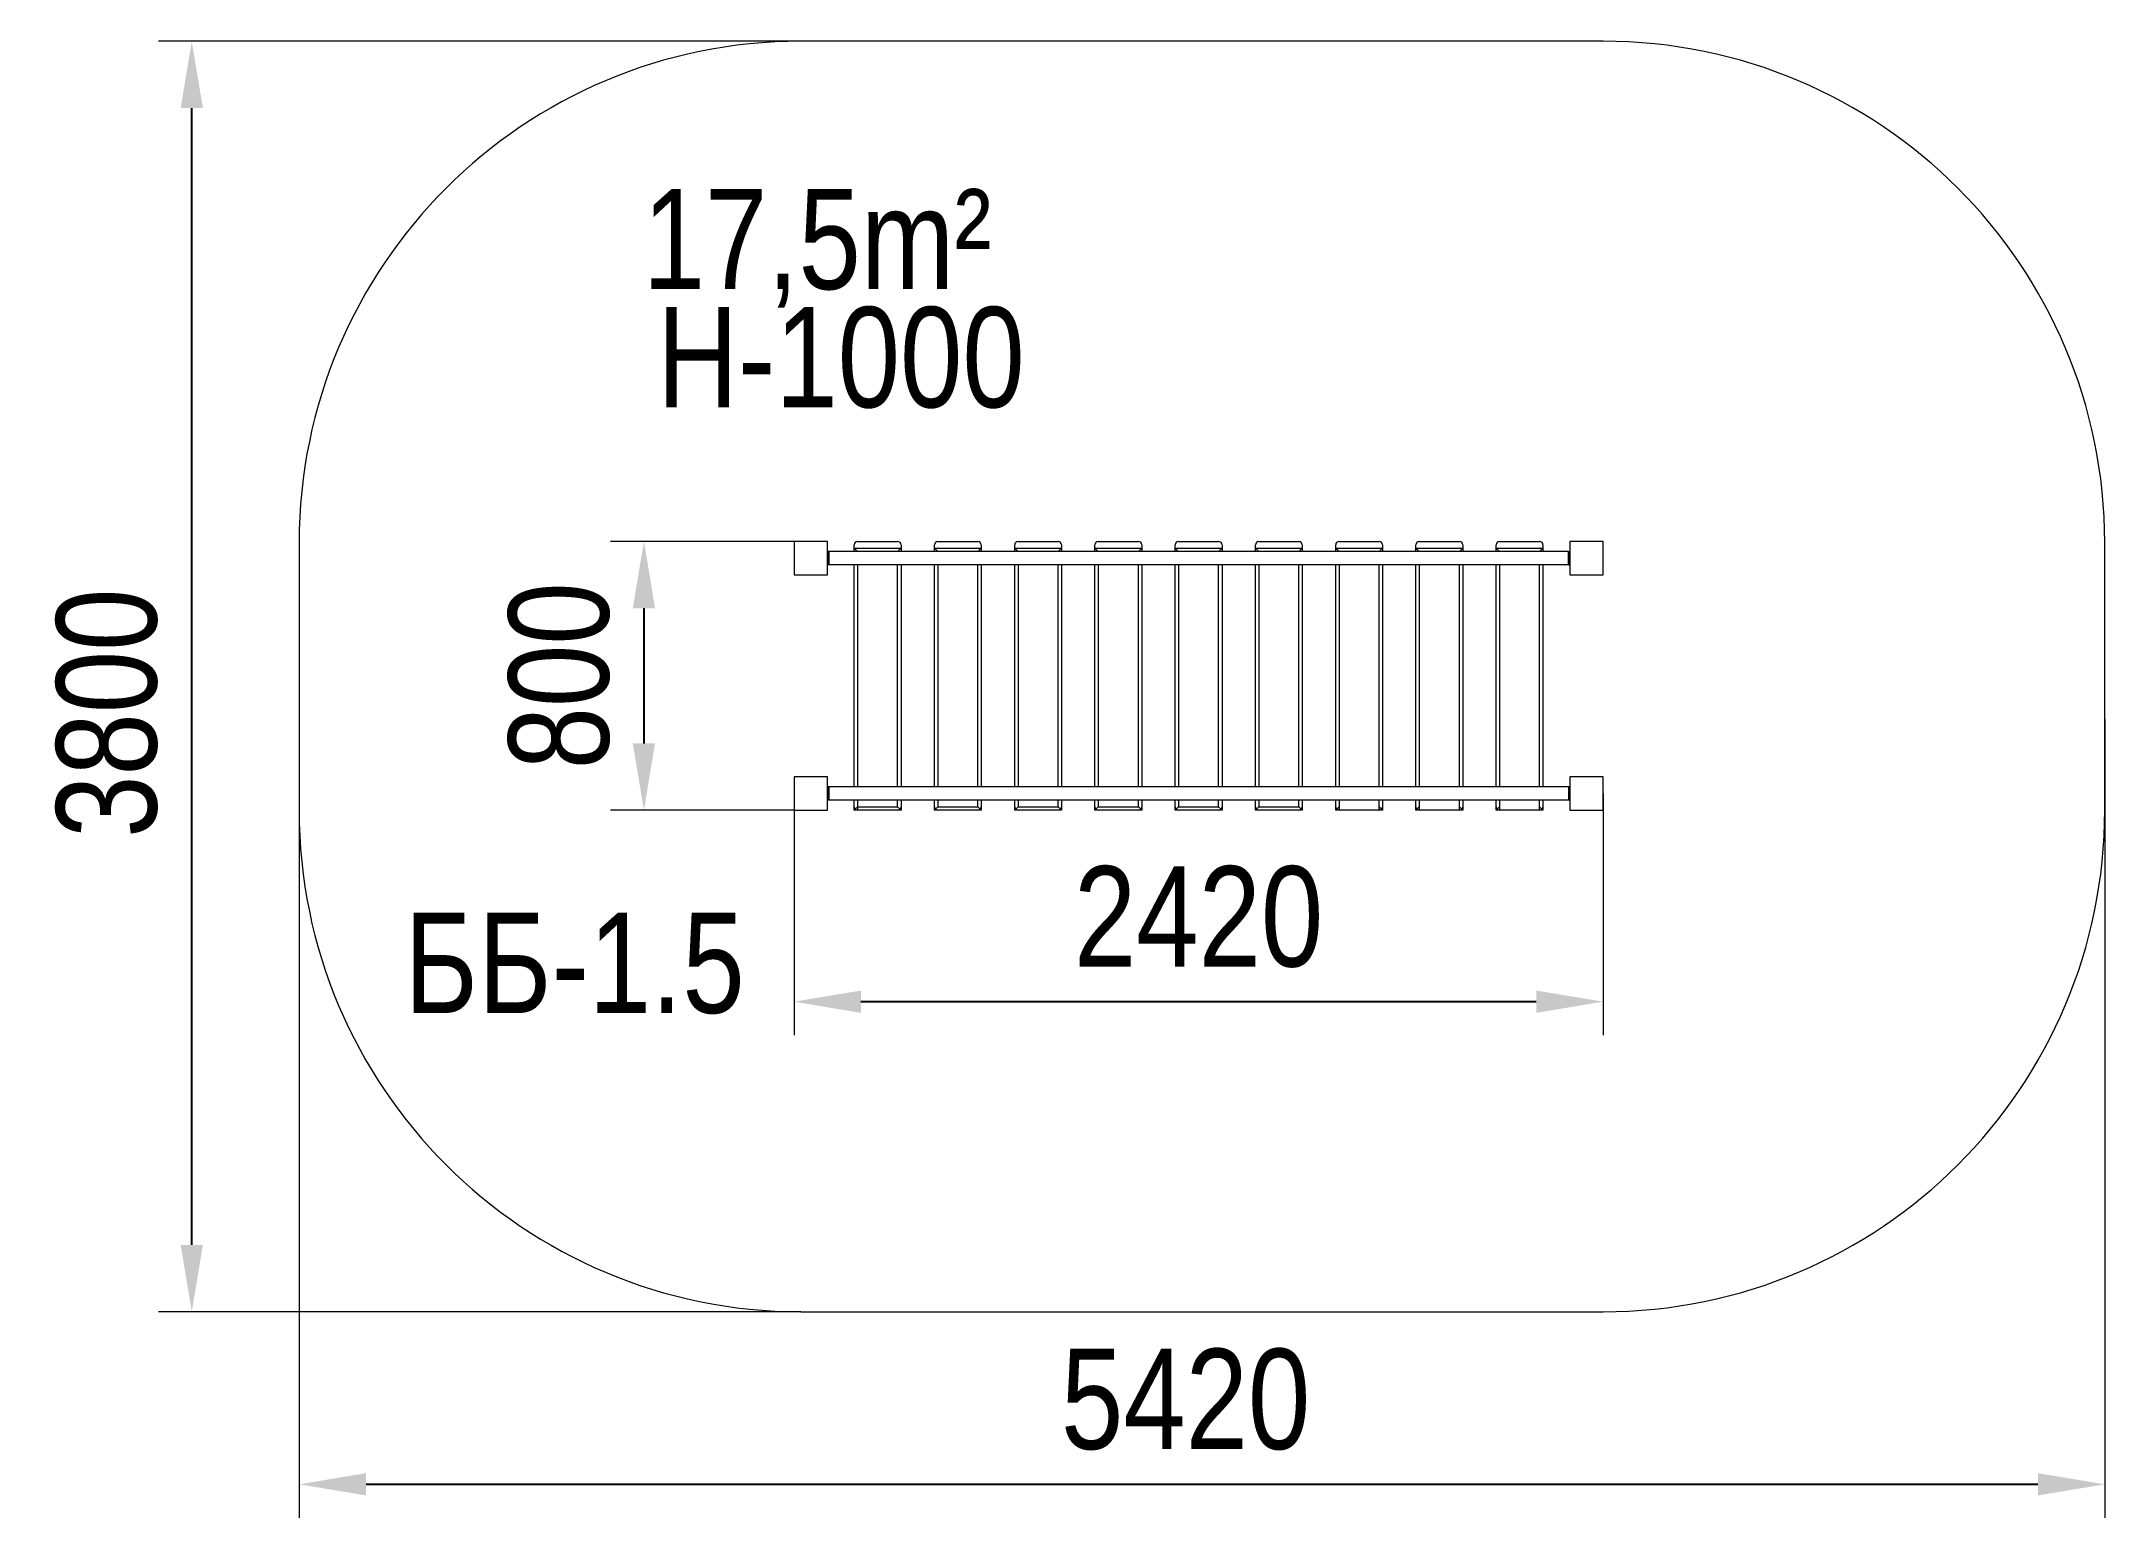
# Model space of a CAD drawing. Header units: millimetres. Extents: x -3344 to 2827, y -2428 to 1988.
import ezdxf

# ---------------------------------------------------------------- set-up
doc = ezdxf.new("R2010")
doc.units = ezdxf.units.MM
for name, color, linetype in [('DIKOM_АРТИКУЛ', 7, 'Continuous'), ('DIKOM_ЗОНА', 80, 'Continuous'), ('DIKOM_ОБЪЕКТ', 7, 'Continuous'), ('DIKOM_РАЗМЕР_ЗОНА', 7, 'Continuous'), ('DIKOM_РАЗМЕР_ОБЪЕКТА', 7, 'Continuous')]:
    doc.layers.add(name, color=color, linetype=linetype)
doc.styles.add('style1', font='arial.ttf', dxfattribs={"width": 0.8})
doc.dimstyles.new('1-50', dxfattribs={"dimtxt": 300, "dimasz": 200, "dimexe": 100, "dimexo": 0, "dimgap": 100, "dimtad": 1, "dimtxsty": 'style1', "dimcen": 200, "dimclrd": 7, "dimclre": 7, "dimclrt": 7, "dimadec": 1, "dimazin": 2, "dimtfac": 1, "dimtmove": 0, "dimatfit": 2, "dimfxl": 0, "dimlwd": 25, "dimlwe": 18, "dimarcsym": 0})

# ---------------------------------------------------------------- blocks, each defined once
blk = doc.blocks.new('*D0')
at = {"layer": 'Defpoints', "color": 0, "transparency": 16777216}
for p in [(-2572.6, -30.7), (2827.4, -39.2), (2827.4, -2328.2)]:
    blk.add_point(p, dxfattribs=at)
at = {"layer": 'DIKOM_РАЗМЕР_ЗОНА', "color": 7, "lineweight": 18, "transparency": 16777216}
for p, q in [((-2572.6, -30.7), (-2572.6, -2428.2)), ((2827.4, -39.2), (2827.4, -2428.2))]:
    blk.add_line(p, q, dxfattribs=at)
at = {"layer": 'DIKOM_РАЗМЕР_ЗОНА', "color": 7, "lineweight": 25, "transparency": 16777216}
blk.add_line((-2372.6, -2328.2), (2627.4, -2328.2), dxfattribs=at)
at = {"layer": 'DIKOM_РАЗМЕР_ЗОНА', "color": 7, "transparency": 16777216}
for points in [[(-2372.6, -2294.8), (-2372.6, -2361.5), (-2572.6, -2328.2)], [(2627.4, -2294.8), (2627.4, -2361.5), (2827.4, -2328.2)]]:
    blk.add_solid(points, dxfattribs=at)
at = {"layer": 'DIKOM_РАЗМЕР_ЗОНА', "color": 7, "transparency": 16777216, "insert": (78.6, -2075), "char_height": 300, "attachment_point": 5, "style": 'style1'}
blk.add_mtext('5420', dxfattribs=at)
blk = doc.blocks.new('*D1')
at = {"layer": 'Defpoints', "color": 0, "transparency": 16777216}
for p in [(-2893.7, 1988.1), (-1072.6, 1988.1), (-1072.6, -1811.9)]:
    blk.add_point(p, dxfattribs=at)
at = {"layer": 'DIKOM_РАЗМЕР_ЗОНА', "color": 7, "lineweight": 18, "transparency": 16777216}
for p, q in [((-1072.6, 1988.1), (-2993.7, 1988.1)), ((-1072.6, -1811.9), (-2993.7, -1811.9))]:
    blk.add_line(p, q, dxfattribs=at)
at = {"layer": 'DIKOM_РАЗМЕР_ЗОНА', "color": 7, "lineweight": 25, "transparency": 16777216}
blk.add_line((-2893.7, -1611.9), (-2893.7, 1788.1), dxfattribs=at)
at = {"layer": 'DIKOM_РАЗМЕР_ЗОНА', "color": 7, "transparency": 16777216}
for points in [[(-2927, 1788.1), (-2860.3, 1788.1), (-2893.7, 1988.1)], [(-2927, -1611.9), (-2860.3, -1611.9), (-2893.7, -1811.9)]]:
    blk.add_solid(points, dxfattribs=at)
at = {"layer": 'DIKOM_РАЗМЕР_ЗОНА', "color": 7, "transparency": 16777216, "insert": (-3147, -21.7), "char_height": 300, "attachment_point": 5, "rotation": 90, "style": 'style1'}
blk.add_mtext('3800', dxfattribs=at)
blk = doc.blocks.new('*D2')
at = {"layer": 'Defpoints', "color": 0, "transparency": 16777216}
for p in [(-1092.6, -261.9), (1327.4, -261.9), (-1092.6, -884.6)]:
    blk.add_point(p, dxfattribs=at)
at = {"layer": 'DIKOM_РАЗМЕР_ОБЪЕКТА', "color": 7, "lineweight": 18, "transparency": 16777216}
for p, q in [((-1092.6, -261.9), (-1092.6, -984.6)), ((1327.4, -261.9), (1327.4, -984.6))]:
    blk.add_line(p, q, dxfattribs=at)
at = {"layer": 'DIKOM_РАЗМЕР_ОБЪЕКТА', "color": 7, "lineweight": 25, "transparency": 16777216}
blk.add_line((1127.4, -884.6), (-892.6, -884.6), dxfattribs=at)
at = {"layer": 'DIKOM_РАЗМЕР_ОБЪЕКТА', "color": 7, "transparency": 16777216}
for points in [[(-892.6, -851.3), (-892.6, -918), (-1092.6, -884.6)], [(1127.4, -851.3), (1127.4, -918), (1327.4, -884.6)]]:
    blk.add_solid(points, dxfattribs=at)
at = {"layer": 'DIKOM_РАЗМЕР_ОБЪЕКТА', "color": 7, "transparency": 16777216, "insert": (117.4, -631.5), "char_height": 300, "attachment_point": 5, "style": 'style1'}
blk.add_mtext('2420', dxfattribs=at)
blk = doc.blocks.new('*D3')
at = {"layer": 'Defpoints', "color": 0, "transparency": 16777216}
for p in [(-1092.6, 492.1), (-1541.4, -311.9), (-1092.6, -311.9)]:
    blk.add_point(p, dxfattribs=at)
at = {"layer": 'DIKOM_РАЗМЕР_ОБЪЕКТА', "color": 7, "lineweight": 18, "transparency": 16777216}
for p, q in [((-1092.6, 492.1), (-1641.4, 492.1)), ((-1092.6, -311.9), (-1641.4, -311.9))]:
    blk.add_line(p, q, dxfattribs=at)
at = {"layer": 'DIKOM_РАЗМЕР_ОБЪЕКТА', "color": 7, "lineweight": 25, "transparency": 16777216}
blk.add_line((-1541.4, 292.1), (-1541.4, -111.9), dxfattribs=at)
at = {"layer": 'DIKOM_РАЗМЕР_ОБЪЕКТА', "color": 7, "transparency": 16777216}
for points in [[(-1574.7, 292.1), (-1508.1, 292.1), (-1541.4, 492.1)], [(-1574.7, -111.9), (-1508.1, -111.9), (-1541.4, -311.9)]]:
    blk.add_solid(points, dxfattribs=at)
at = {"layer": 'DIKOM_РАЗМЕР_ОБЪЕКТА', "color": 7, "transparency": 16777216, "insert": (-1794.6, 90.1), "char_height": 300, "attachment_point": 5, "rotation": 90, "style": 'style1'}
blk.add_mtext('800', dxfattribs=at)

msp = doc.modelspace()

# ---------------------------------------------------------------- linework, layer by layer
at = {"layer": 'DIKOM_ЗОНА', "color": 3, "lineweight": 15}
for p, q in [((1327.425, 1988.123), (-1072.575, 1988.123)), ((-2572.575, 488.123), (-2572.575, -311.877)), ((2827.425, -311.877), (2827.425, 488.123)), ((-1072.575, -1811.877), (1327.425, -1811.877))]:
    msp.add_line(p, q, dxfattribs=at)
for centre, start, end in [((-1072.575, 488.123), 90, 180), ((1327.425, 488.123), 0, 90), ((-1072.575, -311.877), 180, 270), ((1327.425, -311.877), 270, 0)]:
    msp.add_arc(centre, 1500, start, end, dxfattribs=at)
at = {"layer": 'DIKOM_ОБЪЕКТ', "color": 7, "linetype": 'Continuous', "lineweight": 15}
for p, q in [((-992.575, 492.123), (-1092.575, 492.123)), ((-1092.575, 492.123), (-1092.575, 392.123)), ((-992.575, 392.123), (-992.575, 492.123)), ((-988.575, 462.123), (-992.575, 462.123)), ((-992.575, 462.123), (-992.575, 457.123)), ((-988.575, 462.123), (-992.575, 462.123)), ((-992.575, 462.123), (-992.575, 457.123)), ((-988.575, 457.123), (-992.575, 457.123)), ((-992.575, 457.123), (-992.575, 427.123)), ((-988.575, 457.123), (-992.575, 457.123)), ((-992.575, 457.123), (-992.575, 427.123)), ((-988.575, 462.123), (-988.575, 457.123)), ((-988.575, 462.123), (-988.575, 457.123)), ((1223.425, 462.123), (-988.575, 462.123)), ((-988.575, 457.123), (-988.575, 427.123)), ((-988.575, 457.123), (-988.575, 427.123)), ((-912.575, 462.123), (-912.575, 482.123)), ((-912.575, 462.123), (-912.575, 477.123)), ((-912.575, 472.123), (-772.575, 472.123)), ((-912.575, 472.123), (-902.575, 462.123)), ((-902.575, 492.123), (-782.575, 492.123)), ((-782.575, 462.123), (-902.575, 462.123)), ((-772.575, 472.123), (-782.575, 462.123)), ((-772.575, 482.123), (-772.575, 462.123)), ((-772.575, 472.123), (-772.575, 462.123)), ((-672.575, 462.123), (-672.575, 482.123)), ((-672.575, 472.123), (-532.575, 472.123)), ((-672.575, 472.123), (-662.575, 462.123)), ((-672.575, 462.123), (-672.575, 472.123)), ((-662.575, 492.123), (-542.575, 492.123)), ((-542.575, 462.123), (-662.575, 462.123)), ((-532.575, 472.123), (-542.575, 462.123)), ((-532.575, 482.123), (-532.575, 462.123)), ((-532.575, 472.123), (-532.575, 462.123)), ((-432.575, 462.123), (-432.575, 482.123)), ((-432.575, 462.123), (-432.575, 472.123)), ((-432.575, 472.123), (-422.575, 462.123)), ((-432.575, 472.123), (-292.575, 472.123)), ((-422.575, 492.123), (-302.575, 492.123)), ((-302.575, 462.123), (-422.575, 462.123)), ((-292.575, 472.123), (-302.575, 462.123)), ((-292.575, 482.123), (-292.575, 462.123)), ((-292.575, 472.123), (-292.575, 462.123)), ((-192.575, 462.123), (-192.575, 482.123)), ((-192.575, 472.123), (-52.575, 472.123)), ((-192.575, 472.123), (-182.575, 462.123)), ((-192.575, 462.123), (-192.575, 472.123)), ((-182.575, 492.123), (-62.575, 492.123)), ((-62.575, 462.123), (-182.575, 462.123)), ((-52.575, 472.123), (-62.575, 462.123)), ((-52.575, 482.123), (-52.575, 462.123)), ((-52.575, 472.123), (-52.575, 462.123)), ((47.425, 462.123), (47.425, 482.123)), ((47.425, 472.123), (187.425, 472.123)), ((47.425, 472.123), (57.425, 462.123)), ((47.425, 462.123), (47.425, 472.123)), ((57.425, 492.123), (177.425, 492.123)), ((177.425, 462.123), (57.425, 462.123)), ((187.425, 472.123), (177.425, 462.123)), ((187.425, 482.123), (187.425, 462.123)), ((187.425, 472.123), (187.425, 462.123)), ((287.425, 462.123), (287.425, 482.123)), ((287.425, 462.123), (287.425, 472.123)), ((287.425, 472.123), (297.425, 462.123)), ((287.425, 472.123), (427.425, 472.123)), ((297.425, 492.123), (417.425, 492.123)), ((417.425, 462.123), (297.425, 462.123)), ((427.425, 472.123), (417.425, 462.123)), ((427.425, 482.123), (427.425, 462.123)), ((427.425, 472.123), (427.425, 462.123)), ((527.425, 462.123), (527.425, 482.123)), ((527.425, 462.123), (527.425, 472.123)), ((527.425, 472.123), (537.425, 462.123)), ((527.425, 472.123), (667.425, 472.123)), ((537.425, 492.123), (657.425, 492.123)), ((667.425, 472.123), (657.425, 462.123)), ((667.425, 482.123), (667.425, 462.123)), ((667.425, 472.123), (667.425, 462.123)), ((767.425, 462.123), (767.425, 482.123)), ((767.425, 462.123), (767.425, 472.123)), ((767.425, 472.123), (777.425, 462.123)), ((767.425, 472.123), (907.425, 472.123)), ((777.425, 492.123), (897.425, 492.123)), ((907.425, 472.123), (897.425, 462.123)), ((907.425, 482.123), (907.425, 462.123)), ((907.425, 472.123), (907.425, 462.123)), ((1007.425, 462.123), (1007.425, 482.123)), ((1007.425, 462.123), (1007.425, 472.123)), ((1007.425, 472.123), (1017.425, 462.123)), ((1007.425, 472.123), (1147.425, 472.123)), ((1017.425, 492.123), (1137.425, 492.123)), ((1147.425, 472.123), (1137.425, 462.123)), ((1147.425, 482.123), (1147.425, 462.123)), ((1147.425, 472.123), (1147.425, 462.123)), ((1223.425, 462.123), (1227.425, 462.123)), ((1223.425, 457.123), (1223.425, 462.123)), ((1223.425, 462.123), (1227.425, 462.123)), ((1223.425, 457.123), (1223.425, 462.123)), ((1223.425, 457.123), (1227.425, 457.123)), ((1223.425, 427.123), (1223.425, 457.123)), ((1223.425, 457.123), (1227.425, 457.123)), ((1223.425, 427.123), (1223.425, 457.123)), ((1327.425, 492.123), (1227.425, 492.123)), ((1227.425, 492.123), (1227.425, 392.123)), ((1227.425, 457.123), (1227.425, 462.123)), ((1227.425, 457.123), (1227.425, 462.123)), ((1227.425, 427.123), (1227.425, 457.123)), ((1227.425, 427.123), (1227.425, 457.123)), ((1327.425, 392.123), (1327.425, 492.123)), ((-1092.575, 392.123), (-992.575, 392.123)), ((-988.575, 427.123), (-992.575, 427.123)), ((-992.575, 427.123), (-992.575, 422.123)), ((-988.575, 427.123), (-992.575, 427.123)), ((-992.575, 427.123), (-992.575, 422.123)), ((-988.575, 422.123), (-992.575, 422.123)), ((-988.575, 422.123), (-992.575, 422.123)), ((-988.575, 427.123), (-988.575, 422.123)), ((-988.575, 427.123), (-988.575, 422.123)), ((1223.425, 422.123), (-988.575, 422.123)), ((-912.575, -241.877), (-912.575, 422.123)), ((-912.575, -241.877), (-912.575, 422.123)), ((-902.575, 422.123), (-902.575, -241.877)), ((-782.575, -241.877), (-782.575, 422.123)), ((-772.575, 422.123), (-772.575, -241.877)), ((-772.575, 422.123), (-772.575, -241.877)), ((-672.575, -241.877), (-672.575, 422.123)), ((-672.575, -241.877), (-672.575, 422.123)), ((-662.575, 422.123), (-662.575, -241.877)), ((-542.575, -241.877), (-542.575, 422.123)), ((-532.575, 422.123), (-532.575, -241.877)), ((-532.575, 422.123), (-532.575, -241.877)), ((-432.575, -241.877), (-432.575, 422.123)), ((-432.575, -241.877), (-432.575, 422.123)), ((-422.575, 422.123), (-422.575, -241.877)), ((-302.575, -241.877), (-302.575, 422.123)), ((-292.575, 422.123), (-292.575, -241.877)), ((-292.575, 422.123), (-292.575, -241.877)), ((-192.575, -241.877), (-192.575, 422.123)), ((-192.575, -241.877), (-192.575, 422.123)), ((-182.575, 422.123), (-182.575, -241.877)), ((-62.575, -241.877), (-62.575, 422.123)), ((-52.575, 422.123), (-52.575, -241.877)), ((-52.575, 422.123), (-52.575, -241.877)), ((47.425, -241.877), (47.425, 422.123)), ((47.425, -241.877), (47.425, 422.123)), ((57.425, 422.123), (57.425, -241.877)), ((177.425, -241.877), (177.425, 422.123)), ((187.425, 422.123), (187.425, -241.877)), ((187.425, 422.123), (187.425, -241.877)), ((287.425, -241.877), (287.425, 422.123)), ((287.425, -241.877), (287.425, 422.123)), ((297.425, 422.123), (297.425, -241.877)), ((417.425, -241.877), (417.425, 422.123)), ((427.425, 422.123), (427.425, -241.877)), ((427.425, 422.123), (427.425, -241.877)), ((527.425, -241.877), (527.425, 422.123)), ((527.425, -241.877), (527.425, 422.123)), ((537.425, 422.123), (537.425, -241.877)), ((657.425, -241.877), (657.425, 422.123)), ((667.425, 422.123), (667.425, -241.877)), ((667.425, 422.123), (667.425, -241.877)), ((767.425, -241.877), (767.425, 422.123)), ((767.425, -241.877), (767.425, 422.123)), ((777.425, 422.123), (777.425, -241.877)), ((897.425, -241.877), (897.425, 422.123)), ((907.425, 422.123), (907.425, -241.877)), ((907.425, 422.123), (907.425, -241.877)), ((1007.425, -241.877), (1007.425, 422.123)), ((1007.425, -241.877), (1007.425, 422.123)), ((1017.425, 422.123), (1017.425, -241.877)), ((1137.425, -241.877), (1137.425, 422.123)), ((1147.425, 422.123), (1147.425, -241.877)), ((1147.425, 422.123), (1147.425, -241.877)), ((1223.425, 427.123), (1227.425, 427.123)), ((1223.425, 422.123), (1223.425, 427.123)), ((1223.425, 427.123), (1227.425, 427.123)), ((1223.425, 422.123), (1223.425, 427.123)), ((1223.425, 422.123), (1227.425, 422.123)), ((1223.425, 422.123), (1227.425, 422.123)), ((1227.425, 422.123), (1227.425, 427.123)), ((1227.425, 422.123), (1227.425, 427.123)), ((1227.425, 392.123), (1327.425, 392.123)), ((-992.575, -211.877), (-1092.575, -211.877)), ((-1092.575, -211.877), (-1092.575, -311.877)), ((-992.575, -311.877), (-992.575, -211.877)), ((-988.575, -241.877), (-992.575, -241.877)), ((-992.575, -241.877), (-992.575, -246.877)), ((-988.575, -241.877), (-992.575, -241.877)), ((-992.575, -241.877), (-992.575, -246.877)), ((-988.575, -241.877), (-988.575, -246.877)), ((-988.575, -241.877), (-988.575, -246.877)), ((1223.425, -241.877), (-988.575, -241.877)), ((1227.425, -241.877), (1223.425, -241.877)), ((1223.425, -241.877), (1223.425, -246.877)), ((1227.425, -241.877), (1223.425, -241.877)), ((1223.425, -241.877), (1223.425, -246.877)), ((1327.425, -211.877), (1227.425, -211.877)), ((1227.425, -211.877), (1227.425, -311.877)), ((1227.425, -241.877), (1227.425, -246.877)), ((1227.425, -241.877), (1227.425, -246.877)), ((1327.425, -311.877), (1327.425, -211.877)), ((-988.575, -246.877), (-992.575, -246.877)), ((-992.575, -246.877), (-992.575, -276.877)), ((-988.575, -246.877), (-992.575, -246.877)), ((-992.575, -246.877), (-992.575, -276.877)), ((-988.575, -276.877), (-992.575, -276.877)), ((-992.575, -276.877), (-992.575, -281.877)), ((-988.575, -276.877), (-992.575, -276.877)), ((-992.575, -276.877), (-992.575, -281.877)), ((-988.575, -281.877), (-992.575, -281.877)), ((-988.575, -281.877), (-992.575, -281.877)), ((-988.575, -246.877), (-988.575, -276.877)), ((-988.575, -246.877), (-988.575, -276.877)), ((-988.575, -276.877), (-988.575, -281.877)), ((-988.575, -276.877), (-988.575, -281.877)), ((-902.575, -281.877), (-988.575, -281.877)), ((-912.575, -311.877), (-912.575, -281.877)), ((-912.575, -301.877), (-912.575, -281.877)), ((-902.575, -301.877), (-912.575, -311.877)), ((-912.575, -311.877), (-912.575, -301.877)), ((1223.425, -281.877), (-902.575, -281.877)), ((-902.575, -281.877), (-902.575, -311.877)), ((-902.575, -301.877), (-782.575, -301.877)), ((-782.575, -301.877), (-782.575, -281.877)), ((-782.575, -301.877), (-772.575, -311.877)), ((-772.575, -281.877), (-772.575, -311.877)), ((-772.575, -281.877), (-772.575, -301.877)), ((-772.575, -301.877), (-772.575, -311.877)), ((-672.575, -311.877), (-672.575, -281.877)), ((-672.575, -301.877), (-672.575, -281.877)), ((-662.575, -301.877), (-672.575, -311.877)), ((-672.575, -311.877), (-672.575, -301.877)), ((-662.575, -281.877), (-662.575, -301.877)), ((-662.575, -301.877), (-542.575, -301.877)), ((-542.575, -301.877), (-542.575, -281.877)), ((-542.575, -301.877), (-532.575, -311.877)), ((-532.575, -281.877), (-532.575, -311.877)), ((-532.575, -281.877), (-532.575, -301.877)), ((-532.575, -301.877), (-532.575, -311.877)), ((-432.575, -311.877), (-432.575, -281.877)), ((-432.575, -301.877), (-432.575, -281.877)), ((-422.575, -301.877), (-432.575, -311.877)), ((-432.575, -311.877), (-432.575, -301.877)), ((-422.575, -281.877), (-422.575, -301.877)), ((-422.575, -301.877), (-302.575, -301.877)), ((-302.575, -301.877), (-302.575, -281.877)), ((-302.575, -301.877), (-292.575, -311.877)), ((-292.575, -281.877), (-292.575, -311.877)), ((-292.575, -281.877), (-292.575, -301.877)), ((-292.575, -301.877), (-292.575, -311.877)), ((-192.575, -311.877), (-192.575, -281.877)), ((-192.575, -301.877), (-192.575, -281.877)), ((-182.575, -301.877), (-192.575, -311.877)), ((-192.575, -311.877), (-192.575, -301.877)), ((-182.575, -281.877), (-182.575, -301.877)), ((-182.575, -301.877), (-62.575, -301.877)), ((-62.575, -301.877), (-62.575, -281.877)), ((-62.575, -301.877), (-52.575, -311.877)), ((-52.575, -281.877), (-52.575, -311.877)), ((-52.575, -281.877), (-52.575, -301.877)), ((-52.575, -301.877), (-52.575, -311.877)), ((47.425, -311.877), (47.425, -281.877)), ((47.425, -301.877), (47.425, -281.877)), ((57.425, -301.877), (47.425, -311.877)), ((47.425, -311.877), (47.425, -301.877)), ((57.425, -281.877), (57.425, -301.877)), ((57.425, -301.877), (177.425, -301.877)), ((177.425, -301.877), (177.425, -281.877)), ((177.425, -301.877), (187.425, -311.877)), ((187.425, -281.877), (187.425, -311.877)), ((187.425, -281.877), (187.425, -301.877)), ((287.425, -311.877), (287.425, -281.877)), ((287.425, -301.877), (287.425, -281.877)), ((297.425, -301.877), (287.425, -311.877)), ((287.425, -311.877), (287.425, -301.877)), ((297.425, -281.877), (297.425, -301.877)), ((297.425, -301.877), (417.425, -301.877)), ((417.425, -301.877), (417.425, -281.877)), ((417.425, -301.877), (427.425, -311.877)), ((427.425, -281.877), (427.425, -311.877)), ((427.425, -281.877), (427.425, -301.877)), ((427.425, -301.877), (427.425, -311.877)), ((527.425, -311.877), (527.425, -281.877)), ((527.425, -301.877), (527.425, -281.877)), ((537.425, -301.877), (527.425, -311.877)), ((527.425, -311.877), (527.425, -301.877)), ((537.425, -281.877), (537.425, -311.877)), ((657.425, -311.877), (657.425, -281.877)), ((657.425, -301.877), (667.425, -311.877)), ((667.425, -281.877), (667.425, -311.877)), ((667.425, -281.877), (667.425, -301.877)), ((667.425, -301.877), (667.425, -311.877)), ((767.425, -311.877), (767.425, -281.877)), ((767.425, -301.877), (767.425, -281.877)), ((777.425, -301.877), (767.425, -311.877)), ((767.425, -311.877), (767.425, -301.877)), ((777.425, -281.877), (777.425, -311.877)), ((897.425, -311.877), (897.425, -281.877)), ((897.425, -301.877), (907.425, -311.877)), ((907.425, -281.877), (907.425, -311.877)), ((907.425, -281.877), (907.425, -301.877)), ((907.425, -301.877), (907.425, -311.877)), ((1007.425, -311.877), (1007.425, -281.877)), ((1007.425, -301.877), (1007.425, -281.877)), ((1017.425, -301.877), (1007.425, -311.877)), ((1007.425, -311.877), (1007.425, -301.877)), ((1017.425, -281.877), (1017.425, -311.877)), ((1137.425, -311.877), (1137.425, -281.877)), ((1137.425, -301.877), (1147.425, -311.877)), ((1147.425, -281.877), (1147.425, -311.877)), ((1147.425, -281.877), (1147.425, -301.877)), ((1147.425, -301.877), (1147.425, -311.877)), ((1227.425, -246.877), (1223.425, -246.877)), ((1223.425, -246.877), (1223.425, -276.877)), ((1227.425, -246.877), (1223.425, -246.877)), ((1223.425, -246.877), (1223.425, -276.877)), ((1227.425, -276.877), (1223.425, -276.877)), ((1223.425, -276.877), (1223.425, -281.877)), ((1227.425, -276.877), (1223.425, -276.877)), ((1223.425, -276.877), (1223.425, -281.877)), ((1227.425, -281.877), (1223.425, -281.877)), ((1227.425, -281.877), (1223.425, -281.877)), ((1227.425, -246.877), (1227.425, -276.877)), ((1227.425, -246.877), (1227.425, -276.877)), ((1227.425, -276.877), (1227.425, -281.877)), ((1227.425, -276.877), (1227.425, -281.877)), ((-1092.575, -311.877), (-992.575, -311.877)), ((-772.575, -311.877), (-912.575, -311.877)), ((-782.575, -311.877), (-902.575, -311.877)), ((-532.575, -311.877), (-672.575, -311.877)), ((-542.575, -311.877), (-662.575, -311.877)), ((-292.575, -311.877), (-432.575, -311.877)), ((-302.575, -311.877), (-422.575, -311.877)), ((-52.575, -311.877), (-192.575, -311.877)), ((-62.575, -311.877), (-182.575, -311.877)), ((187.425, -311.877), (47.425, -311.877)), ((177.425, -311.877), (57.425, -311.877)), ((427.425, -311.877), (287.425, -311.877)), ((417.425, -311.877), (297.425, -311.877)), ((667.425, -311.877), (527.425, -311.877)), ((657.425, -311.877), (537.425, -311.877)), ((907.425, -311.877), (767.425, -311.877)), ((897.425, -311.877), (777.425, -311.877)), ((1147.425, -311.877), (1007.425, -311.877)), ((1137.425, -311.877), (1017.425, -311.877)), ((1227.425, -311.877), (1327.425, -311.877))]:
    msp.add_line(p, q, dxfattribs=at)
for centre, start, end in [((-902.575, 482.123), 90, 180), ((-782.575, 482.123), 0, 90), ((-662.575, 482.123), 90, 180), ((-542.575, 482.123), 0, 90), ((-422.575, 482.123), 90, 180), ((-302.575, 482.123), 0, 90), ((-182.575, 482.123), 90, 180), ((-62.575, 482.123), 0, 90), ((57.425, 482.123), 90, 180), ((177.425, 482.123), 0, 90), ((297.425, 482.123), 90, 180), ((417.425, 482.123), 0, 90), ((537.425, 482.123), 90, 180), ((657.425, 482.123), 0, 90), ((777.425, 482.123), 90, 180), ((897.425, 482.123), 0, 90), ((1017.425, 482.123), 90, 180), ((1137.425, 482.123), 0, 90), ((-902.575, -301.877), 180, 270), ((-782.575, -301.877), 270, 0), ((-662.575, -301.877), 180, 270), ((-542.575, -301.877), 270, 0), ((-422.575, -301.877), 180, 270), ((-302.575, -301.877), 270, 0), ((-182.575, -301.877), 180, 270), ((-62.575, -301.877), 270, 0), ((57.425, -301.877), 180, 270), ((177.425, -301.877), 270, 0), ((297.425, -301.877), 180, 270), ((417.425, -301.877), 270, 0), ((537.425, -301.877), 180, 270), ((657.425, -301.877), 270, 0), ((777.425, -301.877), 180, 270), ((897.425, -301.877), 270, 0), ((1017.425, -301.877), 180, 270), ((1137.425, -301.877), 270, 0)]:
    msp.add_arc(centre, 10, start, end, dxfattribs=at)

# ---------------------------------------------------------------- texts
at = {"layer": 'DIKOM_АРТИКУЛ', "insert": (-2257.754, -618.371), "char_height": 300, "width": 1530.47525, "attachment_point": 1, "style": 'style1'}
msp.add_mtext('ББ-1.5', dxfattribs=at)
at = {"layer": 'DIKOM_РАЗМЕР_ОБЪЕКТА', "char_height": 300, "width": 1216.94852, "attachment_point": 1, "style": 'style1'}
for s, insert in [('{\\fArial|b0|i0|c204|p34;17},{\\fArial|b0|i0|c204|p34;5}m²', (-1545.026, 1546.64)), ('H-1000', (-1502.062, 1193.276))]:
    msp.add_mtext(s, dxfattribs=dict(at, insert=insert))

# ---------------------------------------------------------------- dimensions: what is measured, and where the dimension line sits
at = {"layer": 'DIKOM_РАЗМЕР_ЗОНА'}
dim = msp.add_linear_dim(base=(-2893.681, 1988.123), p1=(-1072.575, -1811.877), p2=(-1072.575, 1988.123), angle=90, dimstyle='1-50', dxfattribs=at)
dim.commit()
dim.dimension.update_dxf_attribs({"geometry": '*D1', "text_midpoint": (-2893.681, -21.725), "dimtype": 160})
dim = msp.add_linear_dim(base=(2827.425, -2328.164), p1=(-2572.575, -30.728), p2=(2827.425, -39.179), text='5420', dimstyle='1-50', dxfattribs=at)
dim.commit()
dim.dimension.update_dxf_attribs({"geometry": '*D0', "text_midpoint": (78.578, -2328.164), "dimtype": 160})
at = {"layer": 'DIKOM_РАЗМЕР_ОБЪЕКТА'}
dim = msp.add_linear_dim(base=(-1541.392, -311.877), p1=(-1092.575, 492.123), p2=(-1092.575, -311.877), angle=90, text='800', dimstyle='1-50', dxfattribs=at)
dim.commit()
dim.dimension.update_dxf_attribs({"geometry": '*D3', "text_midpoint": (-1541.392, 90.123), "dimtype": 160})
dim = msp.add_linear_dim(base=(-1092.575, -884.632), p1=(1327.425, -261.877), p2=(-1092.575, -261.877), text='2420', dimstyle='1-50', dxfattribs=at)
dim.commit()
dim.dimension.update_dxf_attribs({"geometry": '*D2', "text_midpoint": (117.425, -884.632), "dimtype": 160})

doc.saveas('drawing.dxf')
